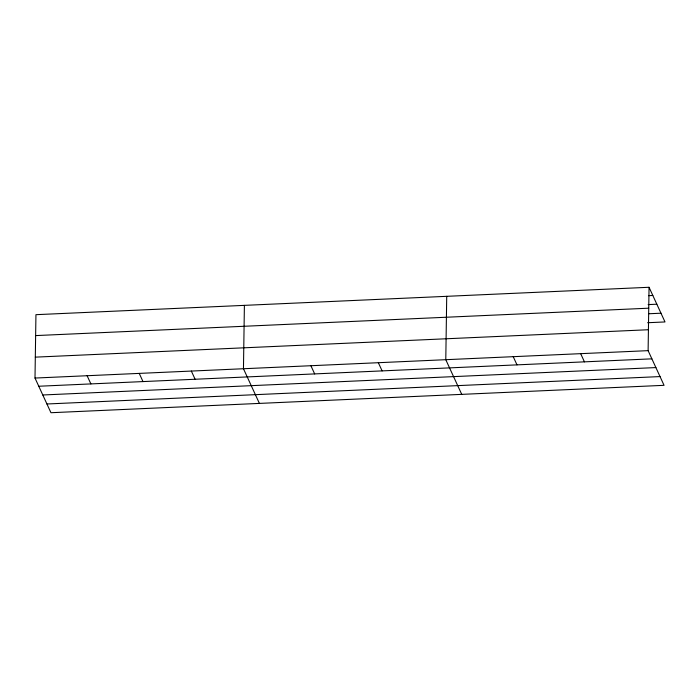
<?xml version="1.0" encoding="UTF-8"?>
<svg xmlns="http://www.w3.org/2000/svg" width="700" height="700" viewBox="0 0 700 700"><rect width="100%" height="100%" fill="white"/><g stroke="black" fill="none" stroke-linecap="round" stroke-linejoin="round"><path stroke-width="1.05" d="M649.049 287.28L648.113 350.648L664.055 385.324L50.951 412.72L35 378.053L35.945 314.676L649.049 287.28L665 321.947L647.596 322.726M244.396 305.366L243.46 368.734L259.402 403.41M446.723 296.319L445.786 359.695L461.729 394.363M648.471 295.662L652.82 295.47M648.139 304.596L656.836 304.211M35.63 335.589L648.742 308.192M649.014 313.749L660.984 313.206M35.315 357.14L648.419 329.735M35 378.053L648.113 350.648M38.771 386.243L651.875 358.838M42.788 394.984L655.9 367.579M46.926 403.988L660.039 376.582M580.668 353.666L584.439 361.856M513.222 356.676L516.994 364.866M378.341 362.705L382.113 370.895M310.896 365.724L314.668 373.914M191.345 371.061L195.107 379.26M139.23 373.398L143.001 381.588M87.115 375.725L90.886 383.915"/></g></svg>
